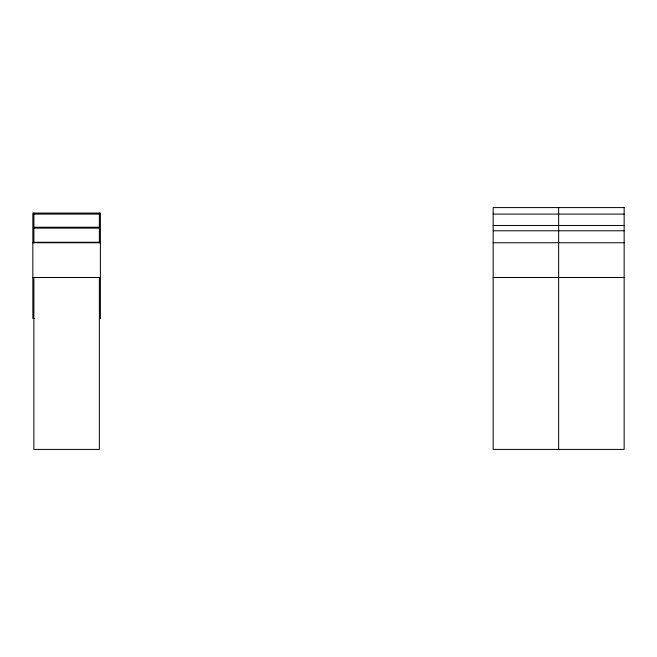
<?xml version="1.0" encoding="UTF-8"?>
<svg xmlns="http://www.w3.org/2000/svg" width="657" height="657" viewBox="0 0 657 657"><rect width="100%" height="100%" fill="white"/><g stroke="black" fill="none" stroke-linecap="round" stroke-linejoin="round"><path stroke-width="0.99" d="M33.877 214.1L99.371 214.1M493.161 214.1L624.15 214.1M493.161 225.474L624.15 225.474M33.877 227.248L99.371 227.248M33.877 228.127L99.371 228.127M493.161 230.779L624.15 230.779M33.877 242.261L99.371 242.261M32.85 242.753L100.39 242.753M493.161 242.753L624.15 242.753M32.85 277.492L100.39 277.492M493.161 277.492L624.15 277.492M34.895 318.481L32.85 318.481L32.85 213.073L100.39 213.073L100.39 318.481L99.371 318.481M558.655 207.587L558.655 449.413M99.371 213.073L99.371 242.753M99.371 277.492L99.371 449.413L33.877 449.413L33.877 277.492M33.877 213.073L33.877 242.753M624.15 207.587L493.161 207.587L493.161 449.413L624.15 449.413L624.15 207.587"/></g></svg>
